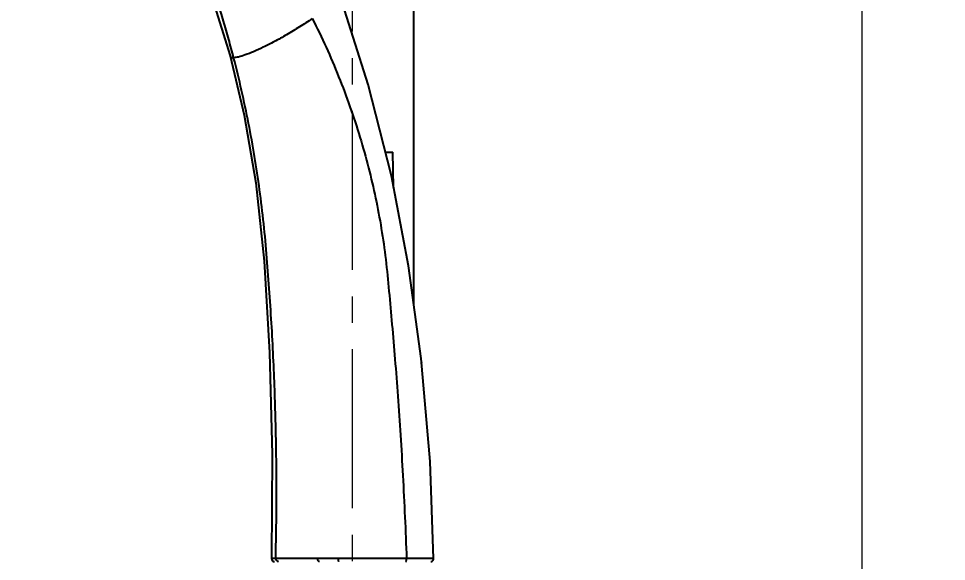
# Model space of a CAD drawing. Extents: x 0 to 3160, y 0 to 2315.
# Drawn here: x 1961.6 to 2128.4, y 967 to 1064.6 of the extents above; entities that cross this region are included whole.
import ezdxf

# ---------------------------------------------------------------- set-up
doc = ezdxf.new("R2010")
doc.units = 0
doc.header["$LTSCALE"] = 3
doc.header["$MEASUREMENT"] = 0
doc.header["$PDMODE"] = 3
doc.header["$PDSIZE"] = -10
doc.linetypes.add('CENTER2', pattern=[28.575, 19.05, -3.175, 3.175, -3.175])
doc.layers.get('0').update_dxf_attribs({"linetype": 'CONTINUOUS'})
doc.layers.get('DEFPOINTS').update_dxf_attribs({"linetype": 'CONTINUOUS'})
doc.layers.add('Cneter', color=1, linetype='CENTER2', lineweight=13)
doc.layers.add('치수선', color=7, linetype='CONTINUOUS', lineweight=20)
doc.styles.add('Daelim Dimension', font='')
doc.styles.get('Daelim Dimension').set_extended_font_data('나눔고딕')
doc.dimstyles.new('DEFAULT', dxfattribs={"dimscale": 2, "dimtxt": 2, "dimasz": 2, "dimexe": 0, "dimexo": 2, "dimgap": 1, "dimtad": 1, "dimdec": 1, "dimzin": 9, "dimdsep": 46, "dimtxsty": 'Daelim Dimension', "dimcen": 0.5, "dimclrd": 252, "dimclre": 252, "dimclrt": 3, "dimadec": 1, "dimazin": 0, "dimtfac": 1, "dimtdec": 1, "dimtix": 1, "dimtmove": 0, "dimatfit": 3, "dimfxl": 1, "dimtolj": 1, "dimtzin": 1, "dimlwd": 9, "dimlwe": 9, "dimarcsym": 0})

# ---------------------------------------------------------------- blocks, each defined once
blk = doc.blocks.new('*D1')
at = {"color": 5, "lineweight": 9, "ltscale": 0.5, "transparency": 16777216}
for p, q in [((2128.58, 1187.91), (2213.64, 1187.91)), ((2211.64, 1179.91), (2211.64, 426.22)), ((2138.14, 418.22), (2213.64, 418.22))]:
    blk.add_line(p, q, dxfattribs=at)
at = {"color": 5, "ltscale": 0.5, "transparency": 16777216}
for points in [[(2210.31, 1179.91), (2212.97, 1179.91), (2211.64, 1187.91)], [(2210.31, 426.22), (2212.97, 426.22), (2211.64, 418.22)]]:
    blk.add_solid(points, dxfattribs=at)
at = {"layer": 'DEFPOINTS', "color": 0, "ltscale": 0.5, "transparency": 16777216}
for p in [(2124.58, 1187.91), (2134.14, 418.22), (2211.64, 418.22)]:
    blk.add_point(p, dxfattribs=at)
at = {"color": 7, "ltscale": 0.5, "transparency": 16777216, "insert": (2198.75, 803.07), "char_height": 20, "attachment_point": 5, "rotation": 90, "style": 'Daelim Dimension'}
blk.add_mtext('\\A1;810-950', dxfattribs=at)
blk = doc.blocks.new('*D8')
at = {"color": 5, "lineweight": 9, "ltscale": 0.5, "transparency": 16777216}
for p, q in [((1965.64, 1392.3), (2311.07, 1392.3)), ((2309.07, 426.81), (2309.07, 1384.3)), ((2143.24, 418.81), (2311.07, 418.81))]:
    blk.add_line(p, q, dxfattribs=at)
at = {"color": 5, "ltscale": 0.5, "transparency": 16777216}
for points in [[(2307.74, 1384.3), (2310.4, 1384.3), (2309.07, 1392.3)], [(2307.74, 426.81), (2310.4, 426.81), (2309.07, 418.81)]]:
    blk.add_solid(points, dxfattribs=at)
at = {"layer": 'DEFPOINTS', "color": 0, "ltscale": 0.5, "transparency": 16777216}
for p in [(1961.64, 1392.3), (2309.07, 1392.3), (2139.24, 418.81)]:
    blk.add_point(p, dxfattribs=at)
at = {"color": 7, "ltscale": 0.5, "transparency": 16777216, "insert": (2293.36, 905.56), "char_height": 20, "attachment_point": 5, "rotation": 90, "style": 'Daelim Dimension'}
blk.add_mtext('\\A1;(920~1380)', dxfattribs=at)
blk = doc.blocks.new('*D9')
at = {"color": 5, "lineweight": 9, "ltscale": 0.5, "transparency": 16777216}
for p, q in [((2021.64, 1184.5), (2021.64, 1119.82)), ((2113.24, 984.16), (2113.24, 1123.82)), ((2029.64, 1121.82), (2105.24, 1121.82))]:
    blk.add_line(p, q, dxfattribs=at)
at = {"color": 5, "ltscale": 0.5, "transparency": 16777216}
for points in [[(2029.64, 1123.15), (2029.64, 1120.49), (2021.64, 1121.82)], [(2105.24, 1123.15), (2105.24, 1120.49), (2113.24, 1121.82)]]:
    blk.add_solid(points, dxfattribs=at)
at = {"layer": 'DEFPOINTS', "color": 0, "ltscale": 0.5, "transparency": 16777216}
for p in [(2021.64, 1188.5), (2113.24, 1121.82), (2113.24, 980.16)]:
    blk.add_point(p, dxfattribs=at)
at = {"color": 7, "ltscale": 0.5, "transparency": 16777216, "insert": (2067.44, 1134.71), "char_height": 20, "attachment_point": 5, "style": 'Daelim Dimension'}
blk.add_mtext('\\A1;95', dxfattribs=at)

msp = doc.modelspace()

# ---------------------------------------------------------------- linework, layer by layer
at = {"color": 7, "linetype": 'Continuous'}
for p, q in [((2032.64, 1013.26), (2032.64, 1181.75)), ((1999.65, 1057.87), (1999.66, 1057.86)), ((2027.55, 1040.59), (2028.88, 1040.59)), ((2029.04, 1034.18), (2028.88, 1040.59)), ((2034.09, 1002.78), (2034.05, 1002.78)), ((2034.07, 1002.51), (2034.09, 1002.78)), ((2036.21, 967.46), (2035.59, 984.9))]:
    msp.add_line(p, q, dxfattribs=at)
at = {"color": 9, "linetype": 'Continuous'}
msp.add_line((2007.85, 967.46), (2007.12, 967.46), dxfattribs=at)
at = {"color": 7, "linetype": 'Continuous'}
for points in [[(1990.06, 1082.27), (1992.99, 1076.58), (1996.55, 1067.86), (1999.66, 1057.86)], [(2028.63, 1036.32), (2024.47, 1052.73), (2019.05, 1069.83)], [(1999.65, 1057.87), (2002.18, 1047.23), (2004.29, 1035.02), (2005.76, 1020.98), (2006.73, 1004.56), (2007.2, 986.18), (2007.12, 967.46)], [(2035.59, 984.9), (2033.99, 1003.47), (2031.69, 1020.13), (2028.63, 1036.32)], [(2007.12, 967.46), (2007.12, 967.42), (2007.14, 967.31), (2007.18, 967.21), (2007.25, 967.11), (2007.35, 967.03), (2007.48, 966.97), (2007.61, 966.95)], [(2035.71, 966.95), (2035.85, 966.97), (2035.97, 967.03), (2036.07, 967.11), (2036.14, 967.2), (2036.19, 967.31), (2036.21, 967.42), (2036.21, 967.46)]]:
    msp.add_lwpolyline(points, dxfattribs=at)
at = {"color": 9, "linetype": 'Continuous'}
for points, knots in [([(2000.29, 1057.55), (2000, 1058.65), (1999.42, 1060.85), (1998.49, 1064.13), (1997.49, 1067.38), (1996.39, 1070.58), (1995.18, 1073.74), (1993.44, 1077.86), (1991.98, 1080.87), (1990.95, 1082.84)], [0, 0, 0, 0, 0.126215, 0.252326, 0.378187, 0.503674, 0.628675, 0.753091, 1, 1, 1, 1]), ([(2014.42, 1064.59), (2013.67, 1064.07), (2012.14, 1063.07), (2009.87, 1061.7), (2007.7, 1060.48), (2005.72, 1059.47), (2003.97, 1058.66), (2002.48, 1058.06), (2001.41, 1057.72), (2000.71, 1057.58), (2000.42, 1057.55), (2000.29, 1057.55)], [0, 0, 0, 0, 0.172977, 0.343241, 0.501354, 0.642379, 0.764165, 0.865337, 0.94444, 0.975236, 1, 1, 1, 1]), ([(2014.42, 1064.59), (2016.15, 1061.18), (2019.32, 1054.18), (2022.5, 1045.14), (2024.56, 1037.81), (2025.83, 1032.33), (2026.87, 1026.82), (2027.66, 1021.23), (2028.22, 1015.47), (2028.76, 1009.49), (2029.29, 1003.2), (2029.8, 996.55), (2030.28, 989.58), (2030.85, 979.85), (2031.18, 972.45), (2031.37, 967.47)], [0, 0, 0, 0, 0.115497, 0.231413, 0.288699, 0.345138, 0.401155, 0.457615, 0.515448, 0.575554, 0.63884, 0.70601, 0.776589, 0.849702, 1, 1, 1, 1]), ([(1999.66, 1057.86), (1999.67, 1057.81), (1999.72, 1057.72), (1999.86, 1057.62), (2000.06, 1057.56), (2000.21, 1057.55), (2000.29, 1057.55)], [0, 0, 0, 0, 0.20183, 0.415691, 0.67475, 1, 1, 1, 1]), ([(2007.85, 967.46), (2007.92, 970.49), (2008.01, 976.73), (2007.98, 986.6), (2007.77, 995.42), (2007.46, 1003.03), (2007.15, 1009.1), (2006.75, 1015.28), (2006.29, 1021.49), (2005.73, 1027.67), (2004.99, 1033.77), (2004.08, 1039.78), (2002.64, 1047.73), (2001.3, 1053.64), (2000.29, 1057.55)], [0, 0, 0, 0, 0.099961, 0.206656, 0.326601, 0.391636, 0.458902, 0.527499, 0.596517, 0.665063, 0.732713, 0.799731, 0.866418, 1, 1, 1, 1]), ([(2015.37, 967.48), (2014.51, 967.47), (2012.95, 967.46), (2010.44, 967.46), (2008.79, 967.46), (2007.85, 967.46)], [0, 0, 0, 0, 0.341556, 0.625142, 1, 1, 1, 1]), ([(2007.85, 967.46), (2007.85, 967.34), (2007.95, 967.07), (2008.21, 966.95), (2008.34, 966.95)], [0, 0, 0, 0, 0.505805, 1, 1, 1, 1]), ([(2019.15, 967.47), (2018.83, 967.47), (2017.57, 967.48), (2016.31, 967.49), (2015.37, 967.48)], [0, 0, 0, 0, 0.251893, 1, 1, 1, 1]), ([(2015.69, 966.95), (2015.64, 966.95), (2015.55, 966.99), (2015.44, 967.11), (2015.38, 967.29), (2015.37, 967.42), (2015.37, 967.48)], [0, 0, 0, 0, 0.18576, 0.425919, 0.71301, 1, 1, 1, 1]), ([(2031.37, 967.47), (2029.33, 967.47), (2025.26, 967.46), (2021.19, 967.46), (2019.15, 967.47)], [0, 0, 0, 0, 0.499073, 1, 1, 1, 1]), ([(2019.17, 966.95), (2019.17, 966.95), (2019.17, 966.97), (2019.16, 967), (2019.16, 967.05), (2019.16, 967.11), (2019.16, 967.19), (2019.15, 967.31), (2019.15, 967.41), (2019.15, 967.47)], [0, 0, 0, 0, 0.020794, 0.077032, 0.172092, 0.302558, 0.462182, 0.639452, 1, 1, 1, 1]), ([(2036.21, 967.46), (2036.21, 967.46), (2036.2, 967.46), (2036.19, 967.46), (2036.17, 967.46), (2036.14, 967.46), (2036.11, 967.46), (2036.04, 967.46), (2035.94, 967.47), (2035.8, 967.47), (2035.63, 967.47), (2035.42, 967.47), (2035.09, 967.47), (2034.59, 967.47), (2033.89, 967.46), (2032.8, 967.47), (2031.94, 967.47), (2031.37, 967.47)], [0, 0, 0, 0, 0.000842, 0.003323, 0.007448, 0.013214, 0.02062, 0.029661, 0.052641, 0.082129, 0.118087, 0.16046, 0.209196, 0.325971, 0.468139, 0.644293, 1, 1, 1, 1])]:
    msp.add_open_spline(points, degree=3, knots=knots, dxfattribs=at)
at = {"color": 7, "linetype": 'Continuous'}
msp.add_open_spline([(2031.25, 966.95), (2031.27, 966.95), (2031.31, 967.01), (2031.34, 967.12), (2031.36, 967.28), (2031.37, 967.41), (2031.37, 967.47)], degree=3, knots=[0, 0, 0, 0, 0.109954, 0.328456, 0.639821, 1, 1, 1, 1], dxfattribs=at)
at = {"layer": 'Cneter', "lineweight": 5, "ltscale": 0.5}
msp.add_line((2021.64, 462.18), (2021.64, 1322.8), dxfattribs=at)
at = {"layer": '치수선'}
msp.add_line((2113.24, 254.43), (2113.24, 1271.1), dxfattribs=at)

# ---------------------------------------------------------------- dimensions: what is measured, and where the dimension line sits
at = {"color": 5, "ltscale": 0.5}
for base, p1, p2, text, picture, middle in [((2309.07, 1392.3), (2139.24, 418.81), (1961.64, 1392.3), '(920~1380)', '*D8', (2309.07, 905.56)), ((2211.64, 418.22), (2124.58, 1187.91), (2134.14, 418.22), '810-950', '*D1', (2211.64, 803.07))]:
    dim = msp.add_linear_dim(base=base, p1=p1, p2=p2, angle=90, text=text, dimstyle='DEFAULT', override={"dimtxt": 10, "dimasz": 4, "dimexe": 1, "dimdec": 0, "dimclrd": 5, "dimclre": 5, "dimclrt": 7}, dxfattribs=at)
    dim.commit()
    dim.dimension.update_dxf_attribs({"geometry": picture, "text_midpoint": middle, "dimtype": 160})
dim = msp.add_linear_dim(base=(2113.24, 1121.82), p1=(2021.64, 1188.5), p2=(2113.24, 980.16), text='95', dimstyle='DEFAULT', override={"dimtxt": 10, "dimasz": 4, "dimexe": 1, "dimdec": 0, "dimclrd": 5, "dimclre": 5, "dimclrt": 7}, dxfattribs=at)
dim.commit()
dim.dimension.update_dxf_attribs({"geometry": '*D9', "text_midpoint": (2067.44, 1121.82), "dimtype": 160})

doc.saveas('drawing.dxf')
